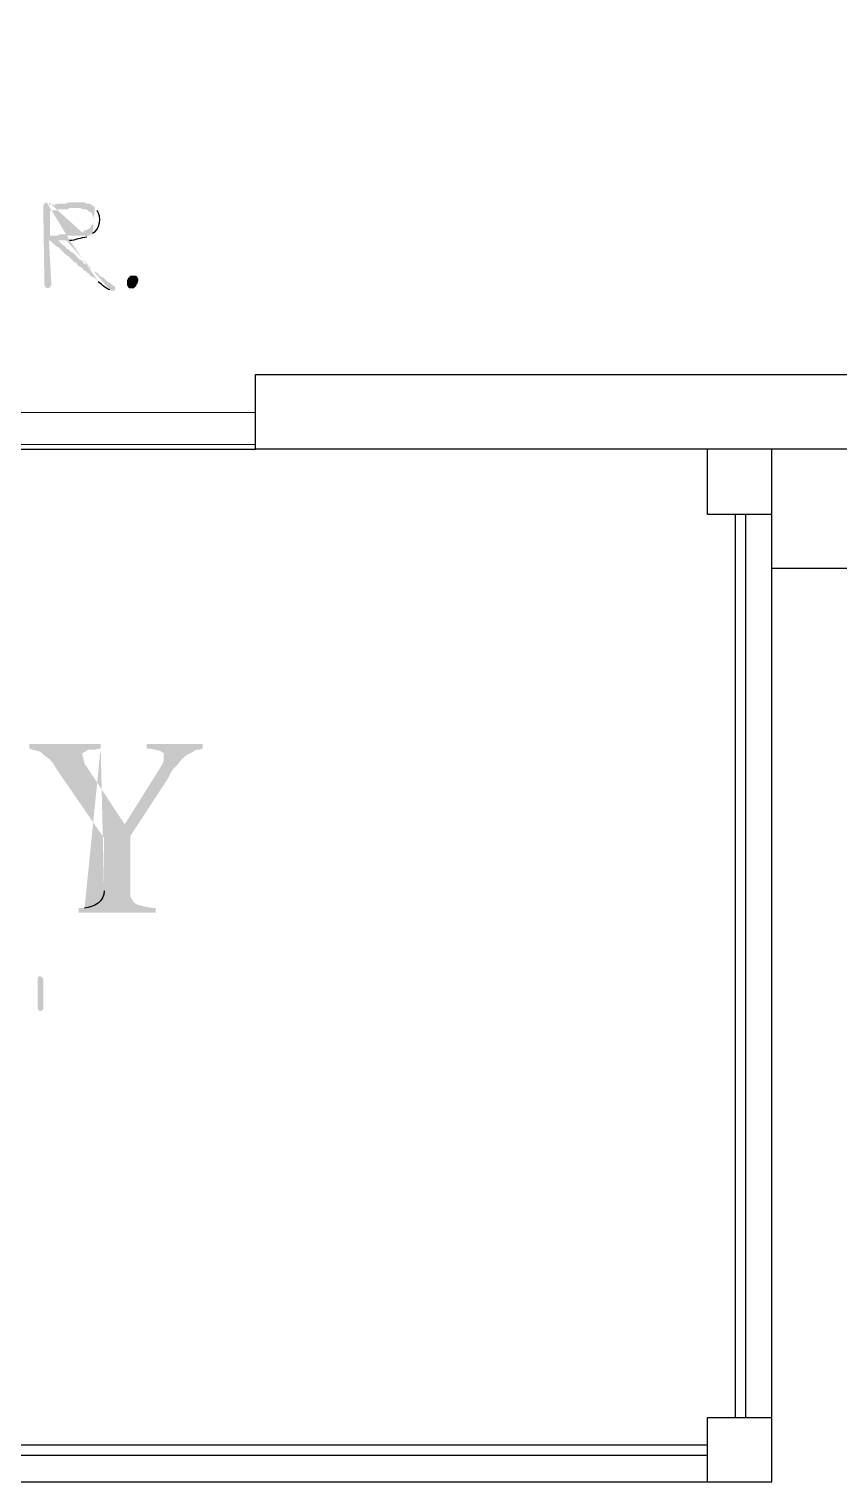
# Model space of a CAD drawing. Header units: inches. Extents: x -167 to 6071, y -6287 to -2731.
# Drawn here: x 1528.4 to 1566, y -6100 to -6032.5 of the extents above; entities that cross this region are included whole.
import ezdxf

# ---------------------------------------------------------------- set-up
doc = ezdxf.new("R2010")
doc.units = ezdxf.units.IN
doc.header["$LTSCALE"] = 96
doc.header["$MEASUREMENT"] = 0
doc.layers.add('Doors', color=5, linetype='Continuous', lineweight=9)
doc.layers.add('PDF_Geometry', color=7, linetype='Continuous', true_color=0x4a4a4a)
doc.layers.add('PDF_Solid Fills', color=7, linetype='Continuous')

msp = doc.modelspace()

# ---------------------------------------------------------------- hatches: boundary and pattern name
at = {"layer": 'PDF_Solid Fills', "transparency": 33554559}
h = msp.add_hatch(color=256, dxfattribs=at)
h.paths.add_polyline_path([(1529.183, -6040.575), (1529.077, -6040.629), (1529.023, -6040.735), (1529.077, -6044.362), (1529.077, -6044.415), (1529.13, -6044.522), (1529.237, -6044.575), (1529.343, -6044.522), (1529.397, -6044.415), (1529.397, -6044.362), (1529.29, -6042.335), (1530.25, -6042.335)], flags=0)
h.paths.add_polyline_path([(1531.05, -6042.175), (1531.103, -6042.122), (1529.343, -6042.122), (1529.343, -6040.949), (1529.61, -6040.949), (1529.77, -6040.895), (1530.143, -6040.895), (1530.25, -6040.842), (1530.623, -6040.842), (1531.423, -6040.789), (1531.317, -6040.735), (1529.29, -6040.682), (1529.29, -6040.575)], flags=0)
for points in [[(1530.623, -6040.575), (1530.197, -6040.575), (1530.09, -6040.629), (1529.717, -6040.629), (1529.557, -6040.682), (1529.29, -6040.682), (1531.317, -6040.735), (1531.263, -6040.682), (1531.157, -6040.629), (1531.05, -6040.629), (1530.89, -6040.575), (1530.783, -6040.575)], [(1533.13, -6044.575), (1533.023, -6044.575), (1532.97, -6044.522), (1532.917, -6044.415), (1532.917, -6044.202), (1532.97, -6044.095), (1533.077, -6043.989), (1533.343, -6043.989), (1533.397, -6044.042), (1533.45, -6044.149), (1533.45, -6044.202), (1533.397, -6044.362), (1533.343, -6044.415), (1533.343, -6044.469), (1533.237, -6044.575)], [(1536.437, -6065.749), (1533.823, -6065.749), (1533.823, -6065.962), (1533.983, -6065.962), (1534.25, -6066.015), (1534.463, -6066.069), (1534.623, -6066.175), (1534.623, -6066.549), (1534.517, -6066.762), (1532.81, -6069.482), (1533.077, -6070.015), (1534.89, -6067.242), (1534.89, -6067.189), (1535.05, -6066.922), (1535.263, -6066.709), (1535.423, -6066.495), (1535.583, -6066.335), (1535.743, -6066.229), (1535.957, -6066.122), (1536.117, -6066.015), (1536.277, -6066.015), (1536.437, -6065.962)], [(1528.863, -6076.522), (1528.81, -6076.575), (1528.757, -6076.629), (1528.757, -6078.015), (1528.81, -6078.122), (1528.863, -6078.175), (1528.97, -6078.122), (1529.023, -6078.069), (1529.023, -6076.682), (1528.97, -6076.575)]]:
    msp.add_hatch(color=256, dxfattribs=at).paths.add_polyline_path(points)
h = msp.add_hatch(color=256, dxfattribs=at)
h.paths.add_polyline_path([(1531.423, -6040.789), (1530.623, -6040.842), (1530.73, -6040.842), (1530.89, -6040.895), (1530.997, -6040.895), (1531.103, -6040.949), (1531.157, -6041.002), (1531.263, -6041.055), (1531.37, -6041.269), (1531.37, -6041.482), (1531.317, -6041.589), (1531.263, -6041.642), (1531.21, -6041.749), (1531.157, -6041.802), (1531.05, -6041.855), (1530.89, -6041.909), (1530.89, -6041.962), (1530.73, -6041.962), (1530.623, -6042.015), (1530.41, -6042.015), (1530.303, -6042.069), (1529.77, -6042.069), (1529.663, -6042.122), (1529.343, -6042.122), (1531.21, -6042.122), (1531.21, -6042.069), (1531.317, -6042.015)], flags=0)
h.paths.add_polyline_path([(1531.53, -6040.949), (1531.477, -6040.842)], flags=0)
h = msp.add_hatch(color=256, dxfattribs=at)
h.paths.add_polyline_path([(1530.25, -6042.335), (1529.29, -6042.335), (1529.397, -6042.389), (1529.503, -6042.495), (1529.61, -6042.602), (1529.717, -6042.655), (1529.823, -6042.762), (1529.93, -6042.869), (1529.983, -6042.922), (1530.09, -6043.029), (1530.197, -6043.082), (1530.303, -6043.189), (1530.357, -6043.242), (1530.463, -6043.349), (1530.57, -6043.402), (1530.623, -6043.509), (1530.837, -6043.615), (1530.89, -6043.722), (1530.997, -6043.775), (1531.05, -6043.829), (1531.157, -6043.882), (1531.21, -6043.989), (1531.317, -6044.042), (1531.423, -6044.095), (1531.583, -6044.255)], flags=0)
h.paths.add_polyline_path([(1532.117, -6044.629), (1532.17, -6044.682), (1532.33, -6044.682), (1532.383, -6044.575), (1532.33, -6044.469), (1532.223, -6044.415), (1532.117, -6044.309), (1532.01, -6044.255), (1531.903, -6044.149), (1531.85, -6044.095), (1531.743, -6044.042), (1531.637, -6043.989), (1531.583, -6043.882), (1531.477, -6043.829), (1531.37, -6043.775), (1531.263, -6043.669), (1531.157, -6043.615), (1531.103, -6043.509), (1530.997, -6043.455), (1530.89, -6043.402), (1530.837, -6043.295), (1530.73, -6043.242), (1530.677, -6043.189), (1530.57, -6043.082), (1530.517, -6043.029), (1530.41, -6042.922), (1530.303, -6042.869), (1530.197, -6042.762), (1530.09, -6042.709), (1530.037, -6042.602), (1529.93, -6042.549), (1529.717, -6042.335), (1530.09, -6042.335)], flags=0)
h = msp.add_hatch(color=256, dxfattribs=at)
h.paths.add_polyline_path([(1531.69, -6065.749), (1528.383, -6065.749), (1528.383, -6065.962), (1528.543, -6066.015), (1528.757, -6066.069), (1528.917, -6066.122), (1529.077, -6066.282), (1529.29, -6066.442), (1529.45, -6066.602), (1529.61, -6066.869), (1531.85, -6070.122), (1531.85, -6072.575)], flags=0)
h.paths.add_polyline_path([(1530.943, -6073.375), (1530.677, -6073.375), (1530.677, -6073.589), (1534.25, -6073.589), (1534.25, -6073.375), (1534.143, -6073.375), (1533.823, -6073.322), (1533.397, -6073.215), (1533.237, -6073.109), (1533.13, -6072.949), (1533.077, -6072.842), (1533.077, -6070.015), (1532.81, -6069.482), (1531.05, -6066.815), (1530.943, -6066.655), (1530.837, -6066.229), (1530.837, -6066.175), (1530.943, -6066.122), (1531.103, -6066.015), (1531.37, -6066.015), (1531.69, -6065.962)], flags=0)

# ---------------------------------------------------------------- linework, layer by layer
at = {"layer": 'Doors', "transparency": 33554687}
msp.add_lwpolyline([(1538.89, -6051.829), (1507.903, -6051.829), (1507.903, -6050.335), (1538.89, -6050.335)], close=True, dxfattribs=at)
at = {"layer": 'PDF_Geometry', "color": 7}
for points in [[(1478.89, -6052.042), (1538.89, -6052.042), (1538.89, -6048.575), (1620.917, -6048.575), (1620.917, -5902.282)], [(1572.917, -6048.575), (1572.917, -6052.042), (1538.89, -6052.042)], [(1454.89, -6052.042), (1454.89, -6100.042), (1562.89, -6100.042), (1562.89, -6052.042)]]:
    msp.add_lwpolyline(points, dxfattribs=at)
at = {"layer": 'PDF_Geometry'}
for points in [[(1562.89, -6055.082), (1559.903, -6055.082), (1559.903, -6052.042)], [(1561.183, -6055.082), (1561.183, -6097.055)], [(1561.663, -6055.082), (1561.663, -6097.055)], [(1568.917, -6057.589), (1562.89, -6057.589)], [(1559.903, -6100.042), (1559.903, -6097.055), (1562.89, -6097.055)], [(1559.903, -6098.335), (1457.93, -6098.335)], [(1559.903, -6098.815), (1457.93, -6098.815)]]:
    msp.add_lwpolyline(points, dxfattribs=at)
for points in [[(1531.317, -6042.015), (1531.654, -6041.837), (1531.748, -6041.26), (1531.53, -6040.949)], [(1530.25, -6042.335), (1530.529, -6042.329), (1530.779, -6042.197), (1531.05, -6042.175)], [(1531.583, -6044.255), (1531.698, -6044.366), (1531.967, -6044.578), (1532.117, -6044.629)], [(1531.85, -6072.575), (1531.887, -6073.07), (1531.365, -6073.327), (1530.943, -6073.375)]]:
    msp.add_open_spline(points, degree=3, dxfattribs=at)

doc.saveas('drawing.dxf')
